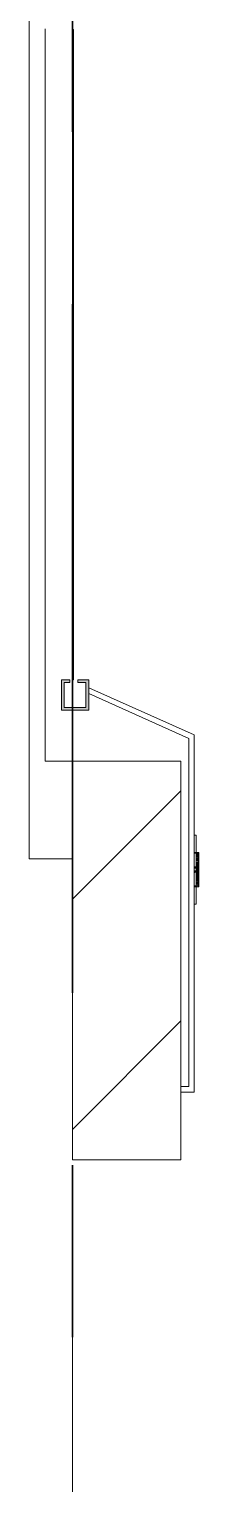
# Model space of a CAD drawing. Header units: millimetres. Extents: x -4000 to 187956, y -58990 to 162485.
# Drawn here: x 42920 to 43233, y 10102 to 12785 of the extents above; entities that cross this region are included whole.
import ezdxf

# ---------------------------------------------------------------- set-up
doc = ezdxf.new("R2010")
doc.units = ezdxf.units.MM
for name, pattern in [('Dash_2_', [635, 317.5, -317.5]), ('Grid Line', [2222.5, 1270, -317.5, 317.5, -317.5]), ('Grid Line 12_5mm', [2150, 1250, -300, 300, -300])]:
    doc.linetypes.add(name, pattern=pattern)
for name, color, linetype, lineweight in [('A-DOOR', 31, 'Continuous', 13), ('A-DOOR-HDLN', 31, 'Dash_2_', 13), ('A-WALL', 113, 'Continuous', 13), ('A-WALL-PATT', 111, 'Continuous', 13), ('S-GRID', 1, 'Continuous', 30)]:
    doc.layers.add(name, color=color, linetype=linetype, lineweight=lineweight)

# ---------------------------------------------------------------- blocks, each defined once
blk = doc.blocks.new('VSC-THANG MÁY 2 - 2700-V706-0_000')
at = {"layer": 'A-DOOR', "lineweight": 9, "transparency": 33554534}
h = blk.add_hatch(color=256, dxfattribs=at)
h.paths.add_polyline_path([(-1180.9, 85), (-1125, 85), (-1125, 105), (-1130, 105), (-1130, 90), (-1175.9, 90), (-1175.9, 130), (-1130, 130), (-1130, 120), (-1125, 120), (-1125, 135), (-1180.9, 135)])
h.paths.add_polyline_path([(1275, 85), (1330.9, 85), (1330.9, 135), (1275, 135), (1275, 120), (1280, 120), (1280, 130), (1325.9, 130), (1325.9, 90), (1280, 90), (1280, 105), (1275, 105)])
at = {"layer": 'A-DOOR', "lineweight": 9}
h = blk.add_hatch(dxfattribs=at)
h.set_pattern_fill('FP_24', color=256, style=0, pattern_type=2)
h.set_pattern_definition([(315, (-12709.95, 43115), (449.013, 449.013), []), (315, (-12709.95, 42956.24), (898.026, 0), []), (315, (-12709.95, 43273.74), (898.026, 0), [])])
h.paths.add_polyline_path([(-1125, 113), (74.2, 113), (74.2, 115), (-1125, 115)])
h.paths.add_polyline_path([(75, 115), (75, 113), (1275, 113), (1275, 115), (890.4, 115)])
at = {"layer": 'A-DOOR', "color": 5, "lineweight": 15}
for p, q in [((-1125, 135), (-1180.9, 135)), ((-1180.9, 135), (-1180.9, 85)), ((-1125, 120), (-1125, 135)), ((-1175.9, 90), (-1175.9, 130)), ((-1175.9, 130), (-1130, 130)), ((-1130, 130), (-1130, 120)), ((-1130, 120), (-1125, 120)), ((74.2, 115), (-1125, 115)), ((-1125, 115), (-1125, 113)), ((-1125, 113), (74.2, 113)), ((74.2, 113), (74.2, 115)), ((-1150.6, 85), (-1233, -100)), ((-1226.5, -110), (-1139.7, 85)), ((-1180.9, 85), (-1125, 85)), ((-1130, 90), (-1175.9, 90)), ((-1139.7, 85), (-1150.6, 85)), ((-1125, 105), (-1130, 105)), ((-1130, 105), (-1130, 90)), ((-1125, 85), (-1125, 105)), ((-1885, -85), (-1885, -110)), ((-1875, -100), (-1875, -85)), ((-1233, -100), (-1875, -100)), ((-1885, -110), (-1538.5, -110)), ((-1538.5, -110), (-1411.5, -110)), ((-1538.5, -110), (-1538.5, -113.2)), ((-1411.5, -113.2), (-1538.5, -113.2)), ((-1475.2, -116.4), (-1506.9, -116.4)), ((-1506.9, -116.4), (-1506.9, -118.5)), ((-1506.9, -118.5), (-1443.4, -118.5)), ((-1506.9, -118.5), (-1505.9, -118.5)), ((-1506.7, -113.2), (-1506.7, -116.4)), ((-1506.7, -116.4), (-1505.7, -116.4)), ((-1505.2, -113.2), (-1505.2, -114.8)), ((-1467, -116.4), (-1475, -116.4)), ((-1459.3, -116.4), (-1466.8, -116.4)), ((-1466.8, -116.4), (-1459.3, -116.4)), ((-1459.1, -116.4), (-1452.7, -116.4)), ((-1452.5, -116.4), (-1447.7, -116.4)), ((-1447.5, -116.4), (-1443.2, -116.4)), ((-1444.8, -114.8), (-1444.8, -113.2)), ((-1444.5, -118.5), (-1443.4, -118.5)), ((-1443.4, -118.5), (-1443.4, -116.4)), ((-1443.2, -116.4), (-1443.2, -113.2)), ((-1411.5, -113.2), (-1411.5, -110)), ((-1411.5, -110), (-1226.5, -110))]:
    blk.add_line(p, q, dxfattribs=at)
at = {"layer": 'A-DOOR', "color": 172, "lineweight": 15}
for p, q in [((-1180.9, 135), (-1125, 135)), ((-1180.9, 85), (-1180.9, 135)), ((-1125, 135), (-1125, 120)), ((-1130, 130), (-1175.9, 130)), ((-1175.9, 130), (-1175.9, 90)), ((-1130, 120), (-1130, 130)), ((-1125, 120), (-1130, 120)), ((-1150.6, 85), (-1180.9, 85)), ((-1175.9, 90), (-1130, 90)), ((-1125, 85), (-1139.7, 85)), ((-1130, 90), (-1130, 105)), ((-1130, 105), (-1125, 105)), ((-1125, 105), (-1125, 85))]:
    blk.add_line(p, q, dxfattribs=at)
at = {"layer": 'A-DOOR', "color": 171, "lineweight": 15}
for p, q in [((-1125, 115), (-1125, 113)), ((74.2, 115), (-1125, 115)), ((-1125, 113), (74.2, 113)), ((74.2, 115), (74.2, 113)), ((-1233, -100), (-1150.6, 85)), ((-1139.7, 85), (-1226.5, -110)), ((-1875, -85), (-1885, -85)), ((-1885, -110), (-1885, -85)), ((-1875, -85), (-1875, -100)), ((-1875, -100), (-1233, -100)), ((-1538.5, -110), (-1885, -110)), ((-1538.5, -113.2), (-1538.5, -110)), ((-1538.5, -110), (-1506.7, -110)), ((-1538.5, -113.2), (-1506.7, -113.2)), ((-1505.9, -116.4), (-1506.9, -116.4)), ((-1506.7, -110), (-1506.7, -113.2)), ((-1466.8, -110), (-1506.7, -110)), ((-1506.7, -113.2), (-1506.7, -116.4)), ((-1506.7, -116.4), (-1505.7, -116.4)), ((-1506.7, -116.4), (-1505.7, -116.4)), ((-1505.9, -118.5), (-1502.7, -118.5)), ((-1505.7, -116.4), (-1502.7, -116.4)), ((-1505.2, -110), (-1505.2, -113.2)), ((-1505.2, -114.8), (-1504.1, -114.8)), ((-1505.2, -114.8), (-1504.1, -114.8)), ((-1502.7, -114.8), (-1501.1, -114.8)), ((-1502.7, -118.5), (-1497.6, -118.5)), ((-1502.5, -116.4), (-1497.7, -116.4)), ((-1501.1, -114.8), (-1497.6, -114.8)), ((-1497.6, -118.5), (-1491.7, -118.5)), ((-1497.5, -116.4), (-1491.1, -116.4)), ((-1496.3, -114.8), (-1490.9, -114.8)), ((-1491.7, -118.5), (-1494.2, -118.5)), ((-1491.7, -118.5), (-1494.2, -118.5)), ((-1459.2, -118.5), (-1491.1, -118.5)), ((-1459.2, -118.5), (-1491.1, -118.5)), ((-1490.9, -116.4), (-1483.4, -116.4)), ((-1490.1, -114.8), (-1483.2, -114.8)), ((-1483.2, -116.4), (-1475.2, -116.4)), ((-1482.8, -114.8), (-1475, -114.8)), ((-1475, -114.8), (-1467.2, -114.8)), ((-1475, -116.4), (-1467, -116.4)), ((-1459.1, -110), (-1466.8, -110)), ((-1466.8, -114.8), (-1461, -114.8)), ((-1452.5, -110), (-1459.1, -110)), ((-1459.1, -114.8), (-1454.1, -114.8)), ((-1452.7, -116.4), (-1459.1, -116.4)), ((-1456.1, -118.5), (-1458.7, -118.5)), ((-1456.8, -118.5), (-1458.7, -118.5)), ((-1458.6, -118.5), (-1452.7, -118.5)), ((-1456.1, -118.5), (-1456.8, -118.5)), ((-1452.7, -118.5), (-1445.4, -118.5)), ((-1443.2, -110), (-1452.5, -110)), ((-1447.7, -116.4), (-1452.5, -116.4)), ((-1452.4, -114.8), (-1448.9, -114.8)), ((-1448.7, -114.8), (-1445.9, -114.8)), ((-1443.4, -116.4), (-1447.4, -116.4)), ((-1445.9, -114.8), (-1445.5, -114.8)), ((-1445.9, -114.8), (-1445.5, -114.8)), ((-1444.8, -113.2), (-1444.8, -110)), ((-1443.4, -116.4), (-1444.5, -116.4)), ((-1444.3, -116.4), (-1443.2, -116.4)), ((-1444.3, -116.4), (-1443.2, -116.4)), ((-1443.2, -113.2), (-1443.2, -110)), ((-1443.2, -110), (-1411.5, -110)), ((-1443.2, -113.2), (-1411.5, -113.2)), ((-1443.2, -116.4), (-1443.2, -113.2)), ((-1411.5, -113.2), (-1411.5, -110)), ((-1226.5, -110), (-1411.5, -110))]:
    blk.add_line(p, q, dxfattribs=at)
at = {"layer": 'A-DOOR', "color": 175, "lineweight": 15}
for p, q in [((-1139.7, 85), (-1150.6, 85)), ((-1150.6, 85), (-1139.7, 85))]:
    blk.add_line(p, q, dxfattribs=at)
at = {"layer": 'A-DOOR', "color": 161, "lineweight": 15}
for p, q in [((-1885, -85), (-1875, -85)), ((-1506.7, -110), (-1538.5, -110)), ((-1506.7, -110), (-1538.5, -110)), ((-1506.7, -110), (-1506.7, -113.2)), ((-1505.7, -110), (-1506.7, -110)), ((-1505.7, -110), (-1506.7, -110)), ((-1506.7, -113.2), (-1506.7, -116.4)), ((-1506.7, -116.4), (-1505.7, -116.4)), ((-1506.7, -116.4), (-1505.7, -116.4)), ((-1504.1, -110), (-1505.2, -110)), ((-1497.6, -110), (-1505.2, -110)), ((-1505.2, -110), (-1497.6, -110)), ((-1505.2, -110), (-1504.1, -110)), ((-1505.2, -113.2), (-1505.2, -114.8)), ((-1505.2, -113.2), (-1505.2, -114.8)), ((-1502.9, -116.4), (-1505.2, -116.4)), ((-1502.9, -116.4), (-1505.2, -116.4)), ((-1502.7, -114.8), (-1497.6, -114.8)), ((-1497.8, -116.4), (-1502.7, -116.4)), ((-1497.8, -116.4), (-1502.7, -116.4)), ((-1490.9, -110), (-1496.3, -110)), ((-1496.3, -110), (-1490.9, -110)), ((-1496.3, -114.8), (-1490.9, -114.8)), ((-1491.8, -116.4), (-1496.3, -116.4)), ((-1491.1, -116.4), (-1496.3, -116.4)), ((-1494.2, -116.4), (-1491.7, -116.4)), ((-1494.2, -116.4), (-1491.7, -116.4)), ((-1491.1, -118.5), (-1459.3, -118.5)), ((-1491, -116.4), (-1483.5, -116.4)), ((-1491, -116.4), (-1483.5, -116.4)), ((-1483.2, -110), (-1490.1, -110)), ((-1490.1, -110), (-1483.2, -110)), ((-1490.1, -114.8), (-1483.2, -114.8)), ((-1483.4, -116.4), (-1490.1, -116.4)), ((-1483.3, -116.4), (-1475.2, -116.4)), ((-1483.3, -116.4), (-1475.2, -116.4)), ((-1467.2, -110), (-1482.8, -110)), ((-1482.8, -110), (-1467.2, -110)), ((-1482.8, -114.8), (-1480.4, -114.8)), ((-1475.2, -116.4), (-1482.8, -116.4)), ((-1480.4, -114.8), (-1480.4, -113.2)), ((-1479.2, -114.8), (-1480.4, -114.8)), ((-1480.4, -114.8), (-1479.2, -114.8)), ((-1479.2, -114.8), (-1479.2, -113.2)), ((-1477.5, -114.8), (-1479.2, -114.8)), ((-1479.2, -114.8), (-1477.5, -114.8)), ((-1477.5, -114.4), (-1477.5, -113.2)), ((-1477.5, -114.4), (-1477.5, -113.2)), ((-1477.5, -114.4), (-1477.5, -113.2)), ((-1472.5, -114.8), (-1477.1, -114.8)), ((-1477.1, -114.8), (-1472.5, -114.8)), ((-1475, -116.4), (-1466.9, -116.4)), ((-1475, -116.4), (-1466.9, -116.4)), ((-1467.2, -116.4), (-1475, -116.4)), ((-1472.5, -113.2), (-1472.5, -114.8)), ((-1472.5, -114.8), (-1472.5, -113.2)), ((-1472.5, -114.8), (-1472.5, -113.2)), ((-1472.5, -114.8), (-1470.8, -114.8)), ((-1470.8, -114.8), (-1472.5, -114.8)), ((-1470.8, -114.8), (-1470.8, -113.3)), ((-1470.8, -114.8), (-1469.6, -114.8)), ((-1469.6, -114.8), (-1470.8, -114.8)), ((-1468.8, -114.8), (-1467.2, -114.8)), ((-1459.9, -110), (-1466.8, -110)), ((-1466.8, -110), (-1459.9, -110)), ((-1466.8, -114.8), (-1461, -114.8)), ((-1459.9, -116.4), (-1466.8, -116.4)), ((-1465.7, -116.4), (-1459.2, -116.4)), ((-1465.7, -116.4), (-1459.2, -116.4)), ((-1453.7, -110), (-1459.1, -110)), ((-1459.1, -110), (-1453.7, -110)), ((-1459.1, -114.8), (-1454.1, -114.8)), ((-1453.7, -116.4), (-1459.1, -116.4)), ((-1458.7, -116.4), (-1456.1, -116.4)), ((-1458.7, -116.4), (-1456.1, -116.4)), ((-1453.7, -116.4), (-1458.6, -116.4)), ((-1444.8, -110), (-1452.4, -110)), ((-1452.4, -110), (-1444.8, -110)), ((-1452.4, -114.8), (-1448.9, -114.8)), ((-1447.5, -116.4), (-1452.4, -116.4)), ((-1447.5, -116.4), (-1452.4, -116.4)), ((-1448.7, -114.8), (-1445.9, -114.8)), ((-1444.8, -116.4), (-1447.3, -116.4)), ((-1444.8, -116.4), (-1447.3, -116.4)), ((-1444.8, -110), (-1445.9, -110)), ((-1445.9, -110), (-1444.8, -110)), ((-1445.5, -114.8), (-1444.8, -114.8)), ((-1445.5, -114.8), (-1444.8, -114.8)), ((-1445.4, -118.5), (-1444.5, -118.5)), ((-1444.8, -114.8), (-1444.8, -113.2)), ((-1444.8, -114.8), (-1444.8, -113.2)), ((-1443.2, -110), (-1444.3, -110)), ((-1443.2, -110), (-1444.3, -110)), ((-1444.3, -116.4), (-1443.2, -116.4)), ((-1444.3, -116.4), (-1443.2, -116.4)), ((-1411.5, -110), (-1443.2, -110)), ((-1443.2, -113.2), (-1443.2, -110)), ((-1411.5, -110), (-1443.2, -110)), ((-1443.2, -116.4), (-1443.2, -113.2))]:
    blk.add_line(p, q, dxfattribs=at)
at = {"layer": 'A-DOOR', "color": 151, "lineweight": 15}
for p, q in [((-1505.7, -110), (-1506.7, -110)), ((-1506.7, -110), (-1506.7, -113.2)), ((-1505.7, -110), (-1506.7, -110)), ((-1506.7, -116.4), (-1505.7, -116.4)), ((-1505.2, -111), (-1505.2, -113.2)), ((-1505.2, -111), (-1505.2, -113.2)), ((-1505.2, -114.8), (-1504.1, -114.8)), ((-1505.2, -114.8), (-1504.1, -114.8)), ((-1505.2, -114.8), (-1504.1, -114.8)), ((-1505.2, -114.8), (-1504.1, -114.8)), ((-1502.7, -116.4), (-1504.4, -116.4)), ((-1504.4, -116.4), (-1502.7, -116.4)), ((-1504.4, -116.4), (-1502.7, -116.4)), ((-1501.1, -110), (-1504.1, -110)), ((-1504.1, -110), (-1501.1, -110)), ((-1497.6, -116.4), (-1502.5, -116.4)), ((-1502.5, -116.4), (-1497.7, -116.4)), ((-1502.5, -116.4), (-1497.7, -116.4)), ((-1497.6, -110), (-1501.1, -110)), ((-1501.1, -110), (-1497.6, -110)), ((-1491.7, -116.4), (-1496.4, -116.4)), ((-1496.4, -116.4), (-1491.8, -116.4)), ((-1496.4, -116.4), (-1491.8, -116.4)), ((-1490.9, -110), (-1496.3, -110)), ((-1496.3, -110), (-1490.9, -110)), ((-1483.2, -110), (-1490.1, -110)), ((-1490.1, -110), (-1483.2, -110)), ((-1483.4, -116.4), (-1490.1, -116.4)), ((-1480.4, -110), (-1482.8, -110)), ((-1482.8, -110), (-1480.4, -110)), ((-1475.2, -116.4), (-1482.8, -116.4)), ((-1479.2, -110), (-1480.4, -110)), ((-1480.4, -110), (-1479.2, -110)), ((-1480.4, -111.5), (-1480.4, -110)), ((-1479.2, -110), (-1480.4, -110)), ((-1480.4, -110), (-1479.2, -110)), ((-1480.4, -111.5), (-1480.4, -110)), ((-1479.2, -113.2), (-1480.4, -113.2)), ((-1480.4, -113.2), (-1479.2, -113.2)), ((-1480.4, -114.8), (-1479.3, -114.8)), ((-1477.5, -110), (-1479.2, -110)), ((-1479.2, -110), (-1477.5, -110)), ((-1479.2, -112.2), (-1479.2, -110)), ((-1477.5, -110), (-1479.2, -110)), ((-1479.2, -110), (-1477.5, -110)), ((-1479.2, -112.2), (-1479.2, -110)), ((-1477.6, -113.2), (-1479.1, -113.2)), ((-1479.1, -113.2), (-1477.6, -113.2)), ((-1478.8, -114.8), (-1478.8, -113.4)), ((-1477.5, -114.8), (-1478.8, -114.8)), ((-1478.8, -114.8), (-1477.5, -114.8)), ((-1472.5, -110), (-1477.5, -110)), ((-1477.5, -110), (-1472.5, -110)), ((-1477.5, -113.2), (-1477.5, -110)), ((-1477.5, -113.2), (-1477.5, -110)), ((-1477.5, -113.2), (-1477.5, -110)), ((-1472.5, -110), (-1477.5, -110)), ((-1477.5, -110), (-1472.5, -110)), ((-1477.5, -113.2), (-1477.5, -110)), ((-1477.5, -113.2), (-1477.5, -110)), ((-1477.5, -113.2), (-1477.5, -110)), ((-1477.5, -114.4), (-1477.5, -113.2)), ((-1472.5, -113.2), (-1477.5, -113.2)), ((-1477.5, -113.2), (-1472.5, -113.2)), ((-1477.1, -114.8), (-1475, -114.8)), ((-1475, -114.8), (-1472.5, -114.8)), ((-1467.2, -116.4), (-1475, -116.4)), ((-1472.5, -110), (-1470.8, -110)), ((-1470.8, -110), (-1472.5, -110)), ((-1472.5, -110), (-1472.5, -111.5)), ((-1472.5, -111.5), (-1472.5, -110)), ((-1472.5, -111.5), (-1472.5, -110)), ((-1472.5, -110), (-1470.8, -110)), ((-1470.8, -110), (-1472.5, -110)), ((-1472.5, -110), (-1472.5, -111.5)), ((-1472.5, -111.5), (-1472.5, -110)), ((-1472.5, -111.5), (-1472.5, -110)), ((-1472.5, -111.9), (-1472.5, -113.2)), ((-1472.5, -113.2), (-1472.5, -111.9)), ((-1472.5, -113.2), (-1472.5, -111.9)), ((-1472.5, -111.9), (-1472.5, -113.2)), ((-1472.5, -113.2), (-1472.5, -111.9)), ((-1472.5, -113.2), (-1472.5, -111.9)), ((-1472.5, -114.8), (-1472.5, -113.2)), ((-1472.5, -113.2), (-1470.9, -113.2)), ((-1470.9, -113.2), (-1472.5, -113.2)), ((-1472.5, -114.8), (-1471.2, -114.8)), ((-1471.2, -114.8), (-1472.5, -114.8)), ((-1471.2, -114.8), (-1471.2, -113.2)), ((-1470.8, -110), (-1469.6, -110)), ((-1469.6, -110), (-1470.8, -110)), ((-1470.8, -112.6), (-1470.8, -110)), ((-1470.8, -110), (-1469.6, -110)), ((-1469.6, -110), (-1470.8, -110)), ((-1470.8, -112.6), (-1470.8, -110)), ((-1470.7, -114.8), (-1469.6, -114.8)), ((-1467.2, -110), (-1469.6, -110)), ((-1469.6, -113.2), (-1469.6, -110)), ((-1469.6, -113.2), (-1469.6, -110)), ((-1469.6, -110), (-1467.2, -110)), ((-1459.9, -110), (-1466.8, -110)), ((-1466.8, -110), (-1459.9, -110)), ((-1459.9, -116.4), (-1465.6, -116.4)), ((-1453.7, -110), (-1459.1, -110)), ((-1459.1, -110), (-1453.7, -110)), ((-1453.6, -116.4), (-1458.6, -116.4)), ((-1458.6, -116.4), (-1453.6, -116.4)), ((-1458.6, -116.4), (-1453.6, -116.4)), ((-1447.7, -116.4), (-1452.5, -116.4)), ((-1452.5, -116.4), (-1447.7, -116.4)), ((-1452.5, -116.4), (-1447.7, -116.4)), ((-1448.9, -110), (-1452.4, -110)), ((-1452.4, -110), (-1448.9, -110)), ((-1445.9, -110), (-1448.9, -110)), ((-1448.9, -110), (-1445.9, -110)), ((-1447.5, -116.4), (-1445.6, -116.4)), ((-1447.5, -116.4), (-1445.6, -116.4)), ((-1445.6, -116.4), (-1447.4, -116.4)), ((-1445.9, -114.8), (-1445.5, -114.8)), ((-1445.9, -114.8), (-1445.5, -114.8)), ((-1445.9, -114.8), (-1445.5, -114.8)), ((-1445.9, -114.8), (-1445.5, -114.8)), ((-1444.5, -116.4), (-1445.4, -116.4)), ((-1444.8, -113.2), (-1444.8, -110)), ((-1444.8, -113.2), (-1444.8, -110)), ((-1443.2, -110), (-1444.3, -110)), ((-1443.2, -110), (-1444.3, -110)), ((-1444.3, -116.4), (-1443.2, -116.4)), ((-1443.2, -113.2), (-1443.2, -110))]:
    blk.add_line(p, q, dxfattribs=at)
at = {"layer": 'A-DOOR', "color": 255, "lineweight": 15}
for p, q in [((-1505.7, -110), (-1506.7, -110)), ((-1504.1, -110), (-1505.2, -110)), ((-1504.1, -110), (-1505.2, -110)), ((-1504.1, -110), (-1505.2, -110)), ((-1504.1, -110), (-1505.2, -110)), ((-1505.2, -110), (-1504.1, -110)), ((-1505.2, -110), (-1504.1, -110)), ((-1505.2, -113.2), (-1505.2, -114.8)), ((-1504.1, -116.4), (-1505.2, -116.4)), ((-1504.1, -116.4), (-1505.2, -116.4)), ((-1497.5, -110), (-1504.4, -110)), ((-1502.5, -110), (-1504.4, -110)), ((-1502.9, -116.4), (-1504.1, -116.4)), ((-1502.9, -116.4), (-1504.1, -116.4)), ((-1501.1, -116.4), (-1502.7, -116.4)), ((-1501.1, -116.4), (-1502.7, -116.4)), ((-1497.5, -110), (-1502.5, -110)), ((-1501.1, -114.8), (-1497.7, -114.8)), ((-1501.1, -114.8), (-1497.7, -114.8)), ((-1497.8, -116.4), (-1501.1, -116.4)), ((-1497.8, -116.4), (-1501.1, -116.4)), ((-1490.9, -110), (-1496.4, -110)), ((-1490.9, -110), (-1496.4, -110)), ((-1496.3, -114.8), (-1492.7, -114.8)), ((-1496.3, -114.8), (-1492.7, -114.8)), ((-1491.8, -116.4), (-1496.3, -116.4)), ((-1495.6, -116.4), (-1495.6, -114.8)), ((-1491.7, -116.4), (-1495.6, -116.4)), ((-1483.2, -110), (-1490.1, -110)), ((-1483.2, -110), (-1490.1, -110)), ((-1490.1, -114.8), (-1485.2, -114.8)), ((-1490.1, -114.8), (-1485.2, -114.8)), ((-1483.4, -116.4), (-1490.1, -116.4)), ((-1490.1, -116.4), (-1483.4, -116.4)), ((-1490.1, -116.4), (-1483.4, -116.4)), ((-1484.7, -114.8), (-1483.2, -114.8)), ((-1484.7, -114.8), (-1483.2, -114.8)), ((-1480.4, -110), (-1482.8, -110)), ((-1480.4, -110), (-1482.8, -110)), ((-1482.8, -114.8), (-1480.4, -114.8)), ((-1482.8, -114.8), (-1480.4, -114.8)), ((-1475.2, -116.4), (-1482.8, -116.4)), ((-1482.8, -116.4), (-1475.2, -116.4)), ((-1482.8, -116.4), (-1475.2, -116.4)), ((-1477.5, -110), (-1478.8, -110)), ((-1478.8, -110), (-1477.5, -110)), ((-1478.8, -112.5), (-1478.8, -110)), ((-1477.5, -110), (-1478.8, -110)), ((-1478.8, -110), (-1477.5, -110)), ((-1478.8, -112.5), (-1478.8, -110)), ((-1477.5, -114.8), (-1478.8, -114.8)), ((-1478.8, -114.8), (-1477.5, -114.8)), ((-1477.5, -113.2), (-1477.5, -110)), ((-1477.5, -113.2), (-1477.5, -110)), ((-1477.5, -114.4), (-1477.5, -113.2)), ((-1475, -114.8), (-1475, -116.4)), ((-1467.2, -116.4), (-1475, -116.4)), ((-1475, -116.4), (-1467.2, -116.4)), ((-1475, -116.4), (-1467.2, -116.4)), ((-1472.5, -110), (-1471.2, -110)), ((-1471.2, -110), (-1472.5, -110)), ((-1472.5, -111.5), (-1472.5, -110)), ((-1472.5, -110), (-1471.2, -110)), ((-1471.2, -110), (-1472.5, -110)), ((-1472.5, -111.5), (-1472.5, -110)), ((-1472.5, -113.2), (-1472.5, -111.9)), ((-1472.5, -113.2), (-1472.5, -111.9)), ((-1472.5, -114.8), (-1472.5, -113.2)), ((-1472.5, -113.2), (-1471.2, -113.2)), ((-1471.2, -113.2), (-1472.5, -113.2)), ((-1472.5, -114.8), (-1471.2, -114.8)), ((-1471.2, -114.8), (-1472.5, -114.8)), ((-1471.2, -112.3), (-1471.2, -110)), ((-1471.2, -112.3), (-1471.2, -110)), ((-1467.2, -110), (-1469.6, -110)), ((-1467.2, -110), (-1469.6, -110)), ((-1468.8, -114.8), (-1467.2, -114.8)), ((-1468.8, -114.8), (-1467.2, -114.8)), ((-1459.9, -110), (-1466.8, -110)), ((-1459.9, -110), (-1466.8, -110)), ((-1466.8, -114.8), (-1461.7, -114.8)), ((-1466.8, -114.8), (-1461.7, -114.8)), ((-1459.9, -116.4), (-1465.6, -116.4)), ((-1465.6, -116.4), (-1459.9, -116.4)), ((-1465.6, -116.4), (-1459.9, -116.4)), ((-1453.6, -110), (-1459.1, -110)), ((-1453.6, -110), (-1459.1, -110)), ((-1459.1, -114.8), (-1455.1, -114.8)), ((-1459.1, -114.8), (-1455.1, -114.8)), ((-1454.4, -116.4), (-1458.7, -116.4)), ((-1453.7, -116.4), (-1458.6, -116.4)), ((-1445.6, -110), (-1452.5, -110)), ((-1447.5, -110), (-1452.5, -110)), ((-1452.4, -114.8), (-1448.9, -114.8)), ((-1452.4, -114.8), (-1448.9, -114.8)), ((-1448.9, -116.4), (-1452.4, -116.4)), ((-1447.5, -116.4), (-1452.4, -116.4)), ((-1447.5, -116.4), (-1448.9, -116.4)), ((-1448.7, -114.8), (-1447.3, -114.8)), ((-1448.7, -114.8), (-1447.3, -114.8)), ((-1445.6, -110), (-1447.5, -110)), ((-1445.9, -116.4), (-1447.3, -116.4)), ((-1445.9, -116.4), (-1447.3, -116.4)), ((-1444.8, -116.4), (-1445.9, -116.4)), ((-1444.8, -116.4), (-1445.9, -116.4)), ((-1444.8, -110), (-1445.5, -110)), ((-1444.8, -110), (-1445.5, -110)), ((-1444.8, -110), (-1445.5, -110)), ((-1444.8, -110), (-1445.5, -110)), ((-1445.5, -110), (-1444.8, -110)), ((-1445.5, -110), (-1444.8, -110)), ((-1444.8, -114.8), (-1444.8, -113.2)), ((-1443.2, -110), (-1444.3, -110))]:
    blk.add_line(p, q, dxfattribs=at)
at = {"layer": 'A-DOOR', "color": 90, "lineweight": 15}
for p, q in [((-1504.1, -110), (-1505.2, -110)), ((-1504.1, -110), (-1505.2, -110)), ((-1505.2, -110), (-1504.1, -110)), ((-1505.2, -110), (-1504.1, -110)), ((-1505.2, -111), (-1505.2, -113.2)), ((-1505.2, -114.8), (-1504.1, -114.8)), ((-1505.2, -114.8), (-1504.1, -114.8)), ((-1504.1, -116.4), (-1505.2, -116.4)), ((-1504.1, -116.4), (-1505.2, -116.4)), ((-1502.5, -110), (-1504.4, -110)), ((-1502.5, -110), (-1504.4, -110)), ((-1497.5, -110), (-1504.4, -110)), ((-1504.4, -116.4), (-1502.7, -116.4)), ((-1504.4, -116.4), (-1502.7, -116.4)), ((-1504.4, -116.4), (-1502.7, -116.4)), ((-1497.5, -110), (-1504.1, -110)), ((-1501.1, -110), (-1504.1, -110)), ((-1501.1, -110), (-1504.1, -110)), ((-1501.1, -110), (-1504.1, -110)), ((-1501.1, -110), (-1504.1, -110)), ((-1504.1, -110), (-1501.1, -110)), ((-1504.1, -110), (-1501.1, -110)), ((-1501.1, -110), (-1504.1, -110)), ((-1501.1, -110), (-1504.1, -110)), ((-1504.1, -110), (-1501.1, -110)), ((-1504.1, -110), (-1501.1, -110)), ((-1504.1, -110), (-1501.1, -110)), ((-1497.5, -110), (-1504.1, -110)), ((-1504.1, -113.2), (-1502.6, -113.2)), ((-1502.9, -116.4), (-1504.1, -116.4)), ((-1502.9, -116.4), (-1504.1, -116.4)), ((-1501.1, -116.4), (-1502.7, -116.4)), ((-1501.1, -116.4), (-1502.7, -116.4)), ((-1497.5, -110), (-1502.5, -110)), ((-1497.5, -110), (-1502.5, -110)), ((-1502.5, -116.4), (-1497.7, -116.4)), ((-1502.5, -116.4), (-1497.7, -116.4)), ((-1502.5, -116.4), (-1497.7, -116.4)), ((-1497.6, -110), (-1501.1, -110)), ((-1497.6, -110), (-1501.1, -110)), ((-1497.6, -110), (-1501.1, -110)), ((-1497.6, -110), (-1501.1, -110)), ((-1501.1, -110), (-1497.6, -110)), ((-1501.1, -110), (-1497.6, -110)), ((-1497.6, -110), (-1501.1, -110)), ((-1497.6, -110), (-1501.1, -110)), ((-1501.1, -110), (-1497.6, -110)), ((-1501.1, -110), (-1497.6, -110)), ((-1501.1, -110), (-1497.5, -110)), ((-1501.1, -114.8), (-1497.7, -114.8)), ((-1501.1, -114.8), (-1497.7, -114.8)), ((-1501.1, -114.8), (-1497.7, -114.8)), ((-1501.1, -114.8), (-1497.7, -114.8)), ((-1497.8, -116.4), (-1501.1, -116.4)), ((-1497.8, -116.4), (-1501.1, -116.4)), ((-1500, -113.2), (-1498.7, -113.2)), ((-1490.9, -110), (-1496.4, -110)), ((-1490.9, -110), (-1496.4, -110)), ((-1490.9, -110), (-1496.4, -110)), ((-1490.9, -110), (-1496.3, -110)), ((-1490.9, -110), (-1496.3, -110)), ((-1490.9, -110), (-1496.3, -110)), ((-1490.9, -110), (-1496.3, -110)), ((-1490.9, -110), (-1496.3, -110)), ((-1496.3, -110), (-1490.9, -110)), ((-1496.3, -110), (-1490.9, -110)), ((-1490.9, -110), (-1496.3, -110)), ((-1490.9, -110), (-1496.3, -110)), ((-1496.3, -110), (-1490.9, -110)), ((-1496.3, -110), (-1490.9, -110)), ((-1496.3, -110), (-1490.9, -110)), ((-1490.9, -110), (-1496.3, -110)), ((-1495.8, -116.4), (-1491.8, -116.4)), ((-1495.8, -116.4), (-1491.8, -116.4)), ((-1495.8, -116.4), (-1491.8, -116.4)), ((-1495.7, -114.8), (-1492.7, -114.8)), ((-1495.7, -114.8), (-1492.7, -114.8)), ((-1495.7, -114.8), (-1492.7, -114.8)), ((-1495.7, -114.8), (-1492.7, -114.8)), ((-1491.8, -116.4), (-1495.7, -116.4)), ((-1491.8, -116.4), (-1495.7, -116.4)), ((-1491.8, -116.4), (-1495.7, -116.4)), ((-1495.6, -113.2), (-1494.2, -113.2)), ((-1494.2, -113.2), (-1495.6, -113.2)), ((-1495.6, -113.2), (-1494.2, -113.2)), ((-1495.6, -114.8), (-1495.6, -113.2)), ((-1494.2, -113.2), (-1495.6, -113.2)), ((-1495.6, -113.2), (-1494.2, -113.2)), ((-1495.6, -114.8), (-1495.6, -113.2)), ((-1495.6, -116.4), (-1495.6, -114.8)), ((-1491.7, -116.4), (-1495.6, -116.4)), ((-1495.6, -116.4), (-1491.7, -116.4)), ((-1495.6, -116.4), (-1491.7, -116.4)), ((-1492.2, -113.2), (-1490.9, -113.2)), ((-1490.9, -113.2), (-1492.2, -113.2)), ((-1492.2, -113.2), (-1490.9, -113.2)), ((-1490.9, -113.2), (-1492.2, -113.2)), ((-1492.2, -113.2), (-1490.9, -113.2)), ((-1483.2, -110), (-1490.1, -110)), ((-1483.2, -110), (-1490.1, -110)), ((-1483.2, -110), (-1490.1, -110)), ((-1483.2, -110), (-1490.1, -110)), ((-1483.2, -110), (-1490.1, -110)), ((-1483.2, -110), (-1490.1, -110)), ((-1490.1, -110), (-1483.2, -110)), ((-1490.1, -110), (-1483.2, -110)), ((-1483.2, -110), (-1490.1, -110)), ((-1483.2, -110), (-1490.1, -110)), ((-1483.2, -110), (-1490.1, -110)), ((-1483.2, -110), (-1490.1, -110)), ((-1490.1, -110), (-1483.2, -110)), ((-1490.1, -110), (-1483.2, -110)), ((-1490.1, -110), (-1483.2, -110)), ((-1483.2, -110), (-1490.1, -110)), ((-1490.1, -113.2), (-1487, -113.2)), ((-1487, -113.2), (-1490.1, -113.2)), ((-1490.1, -113.2), (-1487, -113.2)), ((-1487, -113.2), (-1490.1, -113.2)), ((-1490.1, -113.2), (-1487, -113.2)), ((-1490.1, -114.8), (-1485.2, -114.8)), ((-1490.1, -114.8), (-1485.2, -114.8)), ((-1490.1, -114.8), (-1485.2, -114.8)), ((-1490.1, -114.8), (-1485.2, -114.8)), ((-1483.4, -116.4), (-1490.1, -116.4)), ((-1490.1, -116.4), (-1483.4, -116.4)), ((-1483.4, -116.4), (-1490.1, -116.4)), ((-1490.1, -116.4), (-1483.4, -116.4)), ((-1490.1, -116.4), (-1483.4, -116.4)), ((-1483.4, -116.4), (-1490.1, -116.4)), ((-1483.4, -116.4), (-1490.1, -116.4)), ((-1490.1, -116.4), (-1483.4, -116.4)), ((-1490.1, -116.4), (-1483.4, -116.4)), ((-1483.4, -116.4), (-1490.1, -116.4)), ((-1483.4, -116.4), (-1490.1, -116.4)), ((-1486.4, -113.2), (-1483.2, -113.2)), ((-1483.2, -113.2), (-1486.4, -113.2)), ((-1486.4, -113.2), (-1483.2, -113.2)), ((-1483.2, -113.2), (-1486.4, -113.2)), ((-1486.4, -113.2), (-1483.2, -113.2)), ((-1484.7, -114.8), (-1483.2, -114.8)), ((-1484.7, -114.8), (-1483.2, -114.8)), ((-1484.7, -114.8), (-1483.2, -114.8)), ((-1484.7, -114.8), (-1483.2, -114.8)), ((-1480.4, -110), (-1482.8, -110)), ((-1480.4, -110), (-1482.8, -110)), ((-1480.4, -110), (-1482.8, -110)), ((-1480.4, -110), (-1482.8, -110)), ((-1480.4, -110), (-1482.8, -110)), ((-1480.4, -110), (-1482.8, -110)), ((-1482.8, -110), (-1480.4, -110)), ((-1482.8, -110), (-1480.4, -110)), ((-1480.4, -110), (-1482.8, -110)), ((-1480.4, -110), (-1482.8, -110)), ((-1480.4, -110), (-1482.8, -110)), ((-1480.4, -110), (-1482.8, -110)), ((-1482.8, -110), (-1480.4, -110)), ((-1482.8, -110), (-1480.4, -110)), ((-1482.8, -110), (-1480.4, -110)), ((-1480.4, -110), (-1482.8, -110)), ((-1482.8, -113.2), (-1480.4, -113.2)), ((-1480.4, -113.2), (-1482.8, -113.2)), ((-1482.8, -113.2), (-1480.4, -113.2)), ((-1480.4, -113.2), (-1482.8, -113.2)), ((-1482.8, -113.2), (-1480.4, -113.2)), ((-1482.8, -114.8), (-1480.4, -114.8)), ((-1482.8, -114.8), (-1480.4, -114.8)), ((-1482.8, -114.8), (-1480.4, -114.8)), ((-1482.8, -114.8), (-1480.4, -114.8)), ((-1475.2, -116.4), (-1482.8, -116.4)), ((-1482.8, -116.4), (-1475.2, -116.4)), ((-1475.2, -116.4), (-1482.8, -116.4)), ((-1482.8, -116.4), (-1475.2, -116.4)), ((-1482.8, -116.4), (-1475.2, -116.4)), ((-1475.2, -116.4), (-1482.8, -116.4)), ((-1475.2, -116.4), (-1482.8, -116.4)), ((-1482.8, -116.4), (-1475.2, -116.4)), ((-1482.8, -116.4), (-1475.2, -116.4)), ((-1475.2, -116.4), (-1482.8, -116.4)), ((-1475.2, -116.4), (-1482.8, -116.4)), ((-1479.3, -110), (-1480.4, -110)), ((-1479.2, -110), (-1480.4, -110)), ((-1479.3, -110), (-1480.4, -110)), ((-1479.3, -110), (-1480.4, -110)), ((-1479.3, -110), (-1480.4, -110)), ((-1479.3, -110), (-1480.4, -110)), ((-1479.3, -110), (-1480.4, -110)), ((-1479.3, -110), (-1480.4, -110)), ((-1480.4, -110), (-1479.3, -110)), ((-1480.4, -110), (-1479.3, -110)), ((-1479.3, -110), (-1480.4, -110)), ((-1480.4, -110), (-1479.3, -110)), ((-1479.3, -110), (-1480.4, -110)), ((-1479.3, -110), (-1480.4, -110)), ((-1479.3, -110), (-1480.4, -110)), ((-1479.3, -110), (-1480.4, -110)), ((-1480.4, -110), (-1479.3, -110)), ((-1480.4, -110), (-1479.3, -110)), ((-1480.4, -110), (-1479.2, -110)), ((-1479.2, -110), (-1480.4, -110)), ((-1480.4, -113.2), (-1479.2, -113.2)), ((-1479.2, -113.2), (-1480.4, -113.2)), ((-1480.4, -113.2), (-1479.2, -113.2)), ((-1479.2, -113.2), (-1480.4, -113.2)), ((-1480.4, -113.2), (-1479.2, -113.2)), ((-1480.4, -114.8), (-1479.3, -114.8)), ((-1480.4, -114.8), (-1479.3, -114.8)), ((-1480.4, -114.8), (-1479.3, -114.8)), ((-1480.4, -114.8), (-1479.3, -114.8)), ((-1480.4, -114.8), (-1479.3, -114.8)), ((-1480.4, -114.8), (-1479.3, -114.8)), ((-1477.5, -110), (-1478.8, -110)), ((-1477.5, -110), (-1478.8, -110)), ((-1478.8, -110), (-1477.5, -110)), ((-1477.5, -110), (-1478.8, -110)), ((-1477.5, -110), (-1478.8, -110)), ((-1478.8, -110), (-1477.5, -110)), ((-1477.5, -110), (-1478.8, -110)), ((-1477.5, -110), (-1478.8, -110)), ((-1477.5, -110), (-1478.8, -110)), ((-1477.5, -110), (-1478.8, -110)), ((-1477.5, -110), (-1478.8, -110)), ((-1477.5, -110), (-1478.8, -110)), ((-1478.8, -110), (-1477.5, -110)), ((-1478.8, -110), (-1477.5, -110)), ((-1477.5, -110), (-1478.8, -110)), ((-1478.8, -110), (-1477.5, -110)), ((-1477.5, -110), (-1478.8, -110)), ((-1477.5, -110), (-1478.8, -110)), ((-1477.5, -110), (-1478.8, -110)), ((-1477.5, -110), (-1478.8, -110)), ((-1478.8, -110), (-1477.5, -110)), ((-1478.8, -110), (-1477.5, -110)), ((-1478.8, -110), (-1477.5, -110)), ((-1477.5, -110), (-1478.8, -110)), ((-1478.8, -114.8), (-1477.5, -114.8)), ((-1478.8, -114.8), (-1477.5, -114.8)), ((-1478.8, -114.8), (-1477.5, -114.8)), ((-1478.8, -114.8), (-1477.5, -114.8)), ((-1478.8, -114.8), (-1477.5, -114.8)), ((-1478.8, -114.8), (-1477.5, -114.8)), ((-1478.8, -114.8), (-1477.5, -114.8)), ((-1475, -110), (-1477.5, -110)), ((-1477.5, -113.2), (-1477.5, -110)), ((-1477.5, -113.2), (-1477.5, -110)), ((-1472.5, -110), (-1477.5, -110)), ((-1477.5, -113.2), (-1477.5, -110)), ((-1477.5, -113.2), (-1477.5, -110)), ((-1475, -110), (-1477.5, -110)), ((-1472.5, -110), (-1477.5, -110)), ((-1475, -110), (-1477.5, -110)), ((-1472.5, -110), (-1477.5, -110)), ((-1475, -110), (-1477.5, -110)), ((-1475, -110), (-1477.5, -110)), ((-1477.5, -110), (-1475, -110)), ((-1477.5, -110), (-1475, -110)), ((-1475, -110), (-1477.5, -110)), ((-1477.5, -110), (-1475, -110)), ((-1472.5, -110), (-1477.5, -110)), ((-1475, -110), (-1477.5, -110)), ((-1475, -110), (-1477.5, -110)), ((-1475, -110), (-1477.5, -110)), ((-1477.5, -110), (-1472.5, -110)), ((-1477.5, -110), (-1472.5, -110)), ((-1477.5, -110), (-1472.5, -110)), ((-1472.5, -110), (-1477.5, -110)), ((-1477.5, -114.4), (-1477.5, -113.2)), ((-1477.5, -113.2), (-1472.5, -113.2)), ((-1475, -113.2), (-1477.5, -113.2)), ((-1477.5, -113.2), (-1472.5, -113.2)), ((-1472.5, -113.2), (-1477.5, -113.2)), ((-1477.5, -113.2), (-1475, -113.2)), ((-1477, -114.8), (-1475, -114.8)), ((-1477, -114.8), (-1475, -114.8)), ((-1477, -114.8), (-1475, -114.8)), ((-1477, -114.8), (-1475, -114.8)), ((-1477, -114.8), (-1475, -114.8)), ((-1477, -114.8), (-1475, -114.8)), ((-1472.5, -110), (-1475, -110)), ((-1472.5, -110), (-1475, -110)), ((-1472.5, -110), (-1475, -110)), ((-1472.5, -110), (-1475, -110)), ((-1472.5, -110), (-1475, -110)), ((-1475, -110), (-1472.5, -110)), ((-1475, -110), (-1472.5, -110)), ((-1472.5, -110), (-1475, -110)), ((-1475, -110), (-1472.5, -110)), ((-1472.5, -110), (-1475, -110)), ((-1472.5, -110), (-1475, -110)), ((-1472.5, -110), (-1475, -110)), ((-1472.5, -113.2), (-1475, -113.2)), ((-1475, -113.2), (-1475, -114.8)), ((-1475, -113.2), (-1472.5, -113.2)), ((-1475, -113.2), (-1475, -114.8)), ((-1475, -114.8), (-1475, -116.4)), ((-1475, -114.8), (-1472.5, -114.8)), ((-1475, -114.8), (-1472.5, -114.8)), ((-1475, -114.8), (-1472.5, -114.8)), ((-1475, -114.8), (-1472.5, -114.8)), ((-1475, -114.8), (-1472.5, -114.8)), ((-1475, -114.8), (-1472.5, -114.8)), ((-1475, -116.4), (-1467.2, -116.4)), ((-1467.2, -116.4), (-1475, -116.4)), ((-1475, -116.4), (-1467.2, -116.4)), ((-1467.2, -116.4), (-1475, -116.4)), ((-1475, -116.4), (-1467.2, -116.4)), ((-1467.2, -116.4), (-1475, -116.4)), ((-1467.2, -116.4), (-1475, -116.4)), ((-1475, -116.4), (-1467.2, -116.4)), ((-1475, -116.4), (-1467.2, -116.4)), ((-1467.2, -116.4), (-1475, -116.4)), ((-1467.2, -116.4), (-1475, -116.4)), ((-1471.2, -110), (-1472.5, -110)), ((-1472.5, -110), (-1471.2, -110)), ((-1471.2, -110), (-1472.5, -110)), ((-1472.5, -111.5), (-1472.5, -110)), ((-1472.5, -111.5), (-1472.5, -110)), ((-1471.2, -110), (-1472.5, -110)), ((-1472.5, -110), (-1471.2, -110)), ((-1471.2, -110), (-1472.5, -110)), ((-1472.5, -111.5), (-1472.5, -110)), ((-1472.5, -111.5), (-1472.5, -110)), ((-1471.2, -110), (-1472.5, -110)), ((-1471.2, -110), (-1472.5, -110)), ((-1471.2, -110), (-1472.5, -110)), ((-1471.2, -110), (-1472.5, -110)), ((-1471.2, -110), (-1472.5, -110)), ((-1471.2, -110), (-1472.5, -110)), ((-1472.5, -110), (-1471.2, -110)), ((-1472.5, -110), (-1471.2, -110)), ((-1471.2, -110), (-1472.5, -110)), ((-1472.5, -110), (-1471.2, -110)), ((-1471.2, -110), (-1472.5, -110)), ((-1471.2, -110), (-1472.5, -110)), ((-1471.2, -110), (-1472.5, -110)), ((-1471.2, -110), (-1472.5, -110)), ((-1472.5, -110), (-1471.2, -110)), ((-1472.5, -110), (-1471.2, -110)), ((-1472.5, -110), (-1471.2, -110)), ((-1471.2, -110), (-1472.5, -110)), ((-1472.5, -113.2), (-1472.5, -111.9)), ((-1472.5, -113.2), (-1472.5, -111.9)), ((-1472.5, -113.2), (-1472.5, -111.9)), ((-1472.5, -113.2), (-1472.5, -111.9)), ((-1472.5, -114.8), (-1472.5, -113.2)), ((-1472.5, -113.2), (-1471.2, -113.2)), ((-1472.5, -113.2), (-1471.2, -113.2)), ((-1471.2, -113.2), (-1472.5, -113.2)), ((-1472.5, -113.2), (-1471.2, -113.2)), ((-1471.2, -113.2), (-1472.5, -113.2)), ((-1472.5, -113.2), (-1471.2, -113.2)), ((-1471.2, -113.2), (-1472.5, -113.2)), ((-1472.5, -114.8), (-1471.2, -114.8)), ((-1472.5, -114.8), (-1471.2, -114.8)), ((-1472.5, -114.8), (-1471.2, -114.8)), ((-1472.5, -114.8), (-1471.2, -114.8)), ((-1472.5, -114.8), (-1471.2, -114.8)), ((-1472.5, -114.8), (-1471.2, -114.8)), ((-1472.5, -114.8), (-1471.2, -114.8)), ((-1469.6, -110), (-1470.8, -110)), ((-1470.8, -110), (-1469.6, -110)), ((-1469.6, -110), (-1470.8, -110)), ((-1469.6, -110), (-1470.7, -110)), ((-1469.6, -110), (-1470.7, -110)), ((-1469.6, -110), (-1470.7, -110)), ((-1469.6, -110), (-1470.7, -110)), ((-1469.6, -110), (-1470.7, -110)), ((-1469.6, -110), (-1470.7, -110)), ((-1469.6, -110), (-1470.7, -110)), ((-1470.7, -110), (-1469.6, -110)), ((-1470.7, -110), (-1469.6, -110)), ((-1469.6, -110), (-1470.7, -110)), ((-1470.7, -110), (-1469.6, -110)), ((-1469.6, -110), (-1470.7, -110)), ((-1469.6, -110), (-1470.7, -110)), ((-1469.6, -110), (-1470.7, -110)), ((-1469.6, -110), (-1470.7, -110)), ((-1470.7, -110), (-1469.6, -110)), ((-1470.7, -110), (-1469.6, -110)), ((-1470.7, -114.8), (-1469.6, -114.8)), ((-1470.7, -114.8), (-1469.6, -114.8)), ((-1470.7, -114.8), (-1469.6, -114.8)), ((-1470.7, -114.8), (-1469.6, -114.8)), ((-1470.7, -114.8), (-1469.6, -114.8)), ((-1470.7, -114.8), (-1469.6, -114.8)), ((-1467.2, -110), (-1469.6, -110)), ((-1467.2, -110), (-1469.6, -110)), ((-1467.2, -110), (-1469.6, -110)), ((-1467.2, -110), (-1469.6, -110)), ((-1467.2, -110), (-1469.6, -110)), ((-1467.2, -110), (-1469.6, -110)), ((-1469.6, -110), (-1467.2, -110)), ((-1469.6, -110), (-1467.2, -110)), ((-1467.2, -110), (-1469.6, -110)), ((-1467.2, -110), (-1469.6, -110)), ((-1467.2, -110), (-1469.6, -110)), ((-1467.2, -110), (-1469.6, -110)), ((-1469.6, -110), (-1467.2, -110)), ((-1469.6, -110), (-1467.2, -110)), ((-1469.6, -110), (-1467.2, -110)), ((-1467.2, -110), (-1469.6, -110)), ((-1469.6, -113.2), (-1467.2, -113.2)), ((-1469.6, -113.2), (-1467.2, -113.2)), ((-1467.2, -113.2), (-1469.6, -113.2)), ((-1469.6, -113.2), (-1467.2, -113.2)), ((-1467.2, -113.2), (-1469.6, -113.2)), ((-1468.8, -114.8), (-1467.2, -114.8)), ((-1468.8, -114.8), (-1467.2, -114.8)), ((-1468.8, -114.8), (-1467.2, -114.8)), ((-1468.8, -114.8), (-1467.2, -114.8)), ((-1459.9, -110), (-1466.8, -110)), ((-1459.9, -110), (-1466.8, -110)), ((-1459.9, -110), (-1466.8, -110)), ((-1459.9, -110), (-1466.8, -110)), ((-1459.9, -110), (-1466.8, -110)), ((-1459.9, -110), (-1466.8, -110)), ((-1466.8, -110), (-1459.9, -110)), ((-1466.8, -110), (-1459.9, -110)), ((-1459.9, -110), (-1466.8, -110)), ((-1459.9, -110), (-1466.8, -110)), ((-1459.9, -110), (-1466.8, -110)), ((-1459.9, -110), (-1466.8, -110)), ((-1466.8, -110), (-1459.9, -110)), ((-1466.8, -110), (-1459.9, -110)), ((-1466.8, -110), (-1459.9, -110)), ((-1459.9, -110), (-1466.8, -110)), ((-1466.8, -113.2), (-1463.6, -113.2)), ((-1466.8, -113.2), (-1463.6, -113.2)), ((-1463.6, -113.2), (-1466.8, -113.2)), ((-1466.8, -113.2), (-1463.6, -113.2)), ((-1463.6, -113.2), (-1466.8, -113.2)), ((-1466.8, -114.8), (-1461.7, -114.8)), ((-1466.8, -114.8), (-1461.7, -114.8)), ((-1466.8, -114.8), (-1461.7, -114.8)), ((-1466.8, -114.8), (-1461.7, -114.8)), ((-1465.7, -116.4), (-1459.9, -116.4)), ((-1459.9, -116.4), (-1465.7, -116.4)), ((-1465.7, -116.4), (-1459.9, -116.4)), ((-1459.9, -116.4), (-1465.7, -116.4)), ((-1465.6, -116.4), (-1459.9, -116.4)), ((-1459.9, -116.4), (-1465.6, -116.4)), ((-1459.9, -116.4), (-1465.6, -116.4)), ((-1465.6, -116.4), (-1459.9, -116.4)), ((-1465.6, -116.4), (-1459.9, -116.4)), ((-1459.9, -116.4), (-1465.6, -116.4)), ((-1459.9, -116.4), (-1465.6, -116.4)), ((-1462.3, -113.2), (-1459.9, -113.2)), ((-1462.3, -113.2), (-1459.9, -113.2)), ((-1459.9, -113.2), (-1462.3, -113.2)), ((-1462.3, -113.2), (-1459.9, -113.2)), ((-1459.9, -113.2), (-1462.3, -113.2)), ((-1453.7, -110), (-1459.1, -110)), ((-1453.7, -110), (-1459.1, -110)), ((-1453.7, -110), (-1459.1, -110)), ((-1453.7, -110), (-1459.1, -110)), ((-1453.7, -110), (-1459.1, -110)), ((-1453.6, -110), (-1459.1, -110)), ((-1459.1, -110), (-1453.7, -110)), ((-1459.1, -110), (-1453.7, -110)), ((-1453.7, -110), (-1459.1, -110)), ((-1453.7, -110), (-1459.1, -110)), ((-1453.6, -110), (-1459.1, -110)), ((-1453.6, -110), (-1459.1, -110)), ((-1459.1, -110), (-1453.7, -110)), ((-1459.1, -110), (-1453.7, -110)), ((-1459.1, -110), (-1453.7, -110)), ((-1453.7, -110), (-1459.1, -110)), ((-1459.1, -113.2), (-1456.8, -113.2)), ((-1459.1, -113.2), (-1456.8, -113.2)), ((-1456.8, -113.2), (-1459.1, -113.2)), ((-1459.1, -113.2), (-1456.8, -113.2)), ((-1456.8, -113.2), (-1459.1, -113.2)), ((-1459.1, -114.8), (-1455.1, -114.8)), ((-1459.1, -114.8), (-1455.1, -114.8)), ((-1459.1, -114.8), (-1455.1, -114.8)), ((-1459.1, -114.8), (-1455.1, -114.8)), ((-1458.7, -116.4), (-1454.4, -116.4)), ((-1454.4, -116.4), (-1458.7, -116.4)), ((-1458.7, -116.4), (-1454.4, -116.4)), ((-1458.6, -116.4), (-1454.2, -116.4)), ((-1454.3, -116.4), (-1458.6, -116.4)), ((-1458.6, -116.4), (-1454.2, -116.4)), ((-1458.6, -116.4), (-1454.2, -116.4)), ((-1454.3, -116.4), (-1458.6, -116.4)), ((-1454.3, -116.4), (-1458.6, -116.4)), ((-1455.8, -113.2), (-1454.4, -113.2)), ((-1455.8, -113.2), (-1454.4, -113.2)), ((-1454.4, -113.2), (-1455.8, -113.2)), ((-1455.8, -113.2), (-1454.4, -113.2)), ((-1454.4, -113.2), (-1455.8, -113.2)), ((-1445.9, -110), (-1452.5, -110)), ((-1447.5, -110), (-1452.5, -110)), ((-1447.5, -110), (-1452.5, -110)), ((-1445.6, -110), (-1452.5, -110)), ((-1452.5, -110), (-1448.9, -110)), ((-1445.9, -110), (-1452.5, -110)), ((-1452.5, -113.2), (-1451.3, -113.2)), ((-1452.5, -116.4), (-1447.7, -116.4)), ((-1452.5, -116.4), (-1447.7, -116.4)), ((-1452.5, -116.4), (-1447.7, -116.4)), ((-1448.9, -110), (-1452.4, -110)), ((-1448.9, -110), (-1452.4, -110)), ((-1445.9, -110), (-1452.4, -110)), ((-1448.9, -110), (-1452.4, -110)), ((-1452.4, -110), (-1448.9, -110)), ((-1452.4, -110), (-1448.9, -110)), ((-1448.9, -110), (-1452.4, -110)), ((-1448.9, -110), (-1452.4, -110)), ((-1452.4, -110), (-1448.9, -110)), ((-1452.4, -110), (-1448.9, -110)), ((-1452.4, -114.8), (-1448.9, -114.8)), ((-1452.4, -114.8), (-1448.9, -114.8)), ((-1452.4, -114.8), (-1448.9, -114.8)), ((-1452.4, -114.8), (-1448.9, -114.8)), ((-1448.9, -116.4), (-1452.4, -116.4)), ((-1448.9, -116.4), (-1452.4, -116.4)), ((-1445.9, -110), (-1448.9, -110)), ((-1445.9, -110), (-1448.9, -110)), ((-1445.9, -110), (-1448.9, -110)), ((-1448.9, -110), (-1445.9, -110)), ((-1448.9, -110), (-1445.9, -110)), ((-1445.9, -110), (-1448.9, -110)), ((-1445.9, -110), (-1448.9, -110)), ((-1448.9, -110), (-1445.9, -110)), ((-1448.9, -110), (-1445.9, -110)), ((-1448.9, -110), (-1445.9, -110)), ((-1448.9, -113.2), (-1447.5, -113.2)), ((-1447.5, -116.4), (-1448.9, -116.4)), ((-1447.5, -116.4), (-1448.9, -116.4)), ((-1448.7, -114.8), (-1447.3, -114.8)), ((-1448.7, -114.8), (-1447.3, -114.8)), ((-1448.7, -114.8), (-1447.3, -114.8)), ((-1448.7, -114.8), (-1447.3, -114.8)), ((-1445.6, -110), (-1447.5, -110)), ((-1445.6, -110), (-1447.5, -110)), ((-1447.5, -116.4), (-1445.6, -116.4)), ((-1447.5, -116.4), (-1445.6, -116.4)), ((-1447.5, -116.4), (-1445.6, -116.4)), ((-1445.9, -116.4), (-1447.3, -116.4)), ((-1445.9, -116.4), (-1447.3, -116.4)), ((-1445.5, -110), (-1445.9, -110)), ((-1445.5, -110), (-1445.9, -110)), ((-1445.5, -110), (-1445.9, -110)), ((-1445.5, -110), (-1445.9, -110)), ((-1445.9, -110), (-1445.5, -110)), ((-1445.9, -110), (-1445.5, -110)), ((-1445.5, -110), (-1445.9, -110)), ((-1445.5, -110), (-1445.9, -110)), ((-1445.9, -110), (-1445.5, -110)), ((-1445.9, -110), (-1445.5, -110)), ((-1445.9, -114.8), (-1445.5, -114.8)), ((-1445.9, -114.8), (-1445.5, -114.8)), ((-1444.8, -116.4), (-1445.9, -116.4)), ((-1444.8, -116.4), (-1445.9, -116.4)), ((-1444.8, -110), (-1445.5, -110)), ((-1444.8, -110), (-1445.5, -110)), ((-1445.5, -110), (-1444.8, -110)), ((-1445.5, -110), (-1444.8, -110)), ((-1445.5, -114.8), (-1444.8, -114.8)), ((-1445.5, -114.8), (-1444.8, -114.8)), ((-1445.5, -114.8), (-1444.8, -114.8)), ((-1445.5, -114.8), (-1444.8, -114.8)), ((-1445.5, -114.8), (-1444.8, -114.8)), ((-1445.5, -114.8), (-1444.8, -114.8)), ((-1444.8, -113.2), (-1444.8, -110))]:
    blk.add_line(p, q, dxfattribs=at)
at = {"layer": 'A-DOOR-HDLN', "linetype": 'Continuous', "lineweight": 9}
for p, q in [((-1455, 115), (-1455, 195)), ((-1455, 195), (1605, 195)), ((75, 165), (-1275, 165)), ((-1275, 165), (-1275, 115)), ((-1275, 115), (75, 115))]:
    blk.add_line(p, q, dxfattribs=at)
blk = doc.blocks.new('CMF2_NHAXUONG_A_rvt-1-0_000')
at = {"layer": 'A-WALL-PATT', "lineweight": 9}
h = blk.add_hatch(dxfattribs=at)
h.set_pattern_fill('FP_13', color=250, style=0, pattern_type=2)
h.set_pattern_definition([(45, (0, 0), (-212.132, 212.132), [])])
h.paths.add_polyline_path([(43071.7, 10700), (43200, 10700), (43200, 11434.9), (43000, 11434.9), (43000, 10700)])
h.paths.add_polyline_path([(43000, 14134.9), (43200, 14134.9), (43200, 15200), (43000, 15200), (43000, 14184.4)])
at = {"layer": 'A-WALL', "color": 90, "lineweight": 15}
for p, q in [((43200, 11434.9), (43000, 11434.9)), ((43000, 11434.9), (43000, 10700)), ((43200, 10700), (43200, 11434.9)), ((43000, 10700), (43200, 10700))]:
    blk.add_line(p, q, dxfattribs=at)
at = {"layer": 'A-WALL', "color": 35, "lineweight": 15}
for p, q in [((43000, 11434.9), (43200, 11434.9)), ((43000, 11434.9), (43000, 10700)), ((43200, 10834.9), (43200, 11434.9)), ((43200, 10700), (43200, 10824.9)), ((43200, 10700), (43000, 10700))]:
    blk.add_line(p, q, dxfattribs=at)
at = {"layer": 'A-WALL', "color": 53, "lineweight": 15}
blk.add_line((43200, 10824.9), (43200, 10834.9), dxfattribs=at)
at = {"layer": 'S-GRID', "linetype": 'Grid Line 12_5mm', "lineweight": 9}
blk.add_line((43000, 161185.2), (43000, -16487.4), dxfattribs=at)
at = {"layer": 'A-DOOR', "color": 250, "lineweight": 9, "rotation": 89.9999999999999}
blk.add_blockref('VSC-THANG MÁY 2 - 2700-V706-0_000', (43115, 12709.9), dxfattribs=at)

msp = doc.modelspace()

# ---------------------------------------------------------------- block references
at = {"lineweight": 5}
msp.add_blockref('CMF2_NHAXUONG_A_rvt-1-0_000', (0, 0), dxfattribs=at)

# ---------------------------------------------------------------- next in the draw order: linework, layer by layer
at = {"layer": 'S-GRID', "linetype": 'Grid Line'}
msp.add_line((43000, 161185.2), (43000, -16487.4), dxfattribs=at)

doc.saveas('drawing.dxf')
